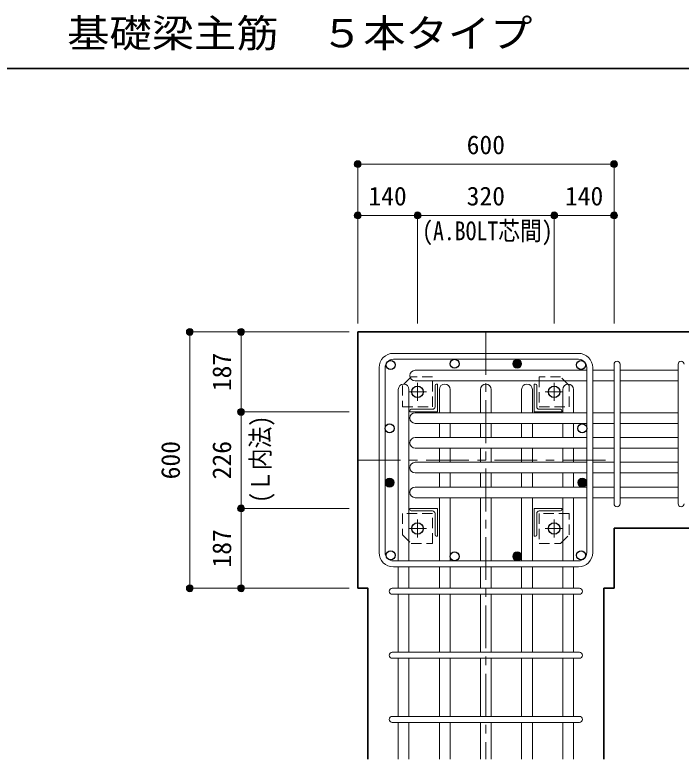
# Model space of a CAD drawing. Units: millimetres at full size, sheet at 1:20. Extents: x -3982 to 3969, y -2797 to 2801.
# Drawn here: x -674 to 885, y -1765 to -22 of the extents above; entities that cross this region are included whole.
import ezdxf
from ezdxf.enums import TextEntityAlignment as Align

# ---------------------------------------------------------------- set-up
doc = ezdxf.new("R2010")
doc.units = ezdxf.units.MM
doc.header["$LTSCALE"] = 20
doc.header["$PDMODE"] = 32
doc.header["$PDSIZE"] = 12
doc.linetypes.add('CHAIN1', pattern=[8, 5, -1, 1, -1])
doc.linetypes.add('DASHED1', pattern=[1.8, 1.2, -0.6])
for name, color, linetype, lineweight in [('6-1_躯体線', 2, 'Continuous', 35), ('6-2_A.Bolt_', 4, 'Continuous', 9), ('6-3_柱型主筋', 4, 'Continuous', 9), ('6-4_フープ', 7, 'Continuous', 18), ('6-5_梁主筋', 7, 'Continuous', 18), ('6-6_S.T.P.', 7, 'Continuous', 18), ('6-7_文字', 7, 'Continuous', 18), ('6-9', 4, 'DASHED1', 9), ('6-D_寸法', 4, 'Continuous', 9), ('F-0_枠', 6, 'Continuous', 40)]:
    doc.layers.add(name, color=color, linetype=linetype, lineweight=lineweight)
doc.styles.add('ＭＳ ゴシック', font='')
doc.styles.get('ＭＳ ゴシック').set_extended_font_data('MS Gothic')

msp = doc.modelspace()

# ---------------------------------------------------------------- linework, layer by layer
at = {"layer": '6-1_躯体線'}
for p, q in [((1128.29, -764.67), (128.29, -764.67)), ((128.29, -1364.67), (128.29, -764.67)), ((1128.29, -1223.67), (728.29, -1223.67)), ((728.29, -1364.67), (728.29, -1223.67)), ((704.29, -1764.67), (704.29, -1364.67)), ((728.29, -1364.67), (704.29, -1364.67))]:
    msp.add_line(p, q, dxfattribs=at)
msp.add_lwpolyline([(152.29, -1764.67), (152.29, -1364.67), (128.29, -1364.67)], dxfattribs=at)
at = {"layer": '6-2_A.Bolt_', "linetype": 'CHAIN1'}
for p, q in [((268.29, -925.67), (268.29, -883.67)), ((588.29, -925.67), (588.29, -883.67)), ((289.29, -904.67), (247.29, -904.67)), ((567.29, -904.67), (609.29, -904.67)), ((268.29, -1203.67), (268.29, -1245.67)), ((588.29, -1203.67), (588.29, -1245.67)), ((289.29, -1224.67), (247.29, -1224.67)), ((567.29, -1224.67), (609.29, -1224.67))]:
    msp.add_line(p, q, dxfattribs=at)
at = {"layer": '6-2_A.Bolt_'}
for p, q in [((315.29, -886.67), (312.29, -886.67)), ((315.29, -886.67), (315.29, -951.67)), ((541.29, -886.67), (544.29, -886.67)), ((541.29, -886.67), (541.29, -951.67)), ((309.29, -889.67), (309.29, -939.67)), ((547.29, -889.67), (547.29, -939.67)), ((250.29, -951.67), (250.29, -948.67)), ((250.29, -951.67), (315.29, -951.67)), ((253.29, -945.67), (303.29, -945.67)), ((606.29, -951.67), (541.29, -951.67)), ((603.29, -945.67), (553.29, -945.67)), ((606.29, -951.67), (606.29, -948.67)), ((250.29, -1177.67), (315.29, -1177.67)), ((250.29, -1177.67), (250.29, -1180.67)), ((253.29, -1183.67), (303.29, -1183.67)), ((315.29, -1242.67), (315.29, -1177.67)), ((606.29, -1177.67), (541.29, -1177.67)), ((541.29, -1242.67), (541.29, -1177.67)), ((603.29, -1183.67), (553.29, -1183.67)), ((606.29, -1177.67), (606.29, -1180.67)), ((309.29, -1239.67), (309.29, -1189.67)), ((547.29, -1239.67), (547.29, -1189.67)), ((315.29, -1242.67), (312.29, -1242.67)), ((541.29, -1242.67), (544.29, -1242.67))]:
    msp.add_line(p, q, dxfattribs=at)
at = {"layer": '6-2_A.Bolt_', "color": 3, "lineweight": 25}
for centre in [(268.29, -904.67), (588.29, -904.67), (268.29, -1224.67), (588.29, -1224.67)]:
    msp.add_circle(centre, 13.5, dxfattribs=at)
at = {"layer": '6-2_A.Bolt_'}
for centre, radius, start, end in [((312.29, -889.67), 3, 90, 180), ((544.29, -889.67), 3, 0, 90), ((303.29, -939.67), 6, 270, 0), ((553.29, -939.67), 6, 180, 270), ((253.29, -948.67), 3, 90, 180), ((603.29, -948.67), 3, 0, 90), ((253.29, -1180.67), 3, 180, 270), ((303.29, -1189.67), 6, 0, 90), ((553.29, -1189.67), 6, 90, 180), ((603.29, -1180.67), 3, 270, 0), ((312.29, -1239.67), 3, 180, 270), ((544.29, -1239.67), 3, 270, 0)]:
    msp.add_arc(centre, radius, start, end, dxfattribs=at)
at = {"layer": '6-3_柱型主筋', "color": 3, "lineweight": 25}
for centre in [(205.43, -841.81), (355.04, -839.17), (651.16, -841.81), (202.79, -990.38), (653.79, -990.38), (205.43, -1287.54), (355.04, -1290.17), (651.16, -1287.54)]:
    msp.add_circle(centre, 10.5, dxfattribs=at)
at = {"layer": '6-3_柱型主筋'}
for centre, radius in [((501.54, -839.17), 10.5), ((501.54, -839.17), 9), ((501.54, -839.17), 7.6), ((501.54, -839.17), 6.2), ((501.54, -839.17), 4.8), ((501.54, -839.17), 3.4), ((501.54, -839.17), 2), ((501.54, -839.17), 0.6), ((202.79, -1117.17), 10.5), ((202.79, -1117.17), 9), ((202.79, -1117.17), 7.6), ((202.79, -1117.17), 6.2), ((202.79, -1117.17), 4.8), ((202.79, -1117.17), 3.4), ((653.79, -1117.17), 10.5), ((653.79, -1117.17), 9), ((653.79, -1117.17), 7.6), ((653.79, -1117.17), 6.2), ((653.79, -1117.17), 4.8), ((653.79, -1117.17), 3.4), ((202.79, -1117.17), 2), ((202.79, -1117.17), 0.6), ((653.79, -1117.17), 2), ((653.79, -1117.17), 0.6), ((501.54, -1290.17), 10.5), ((501.54, -1290.17), 9), ((501.54, -1290.17), 7.6), ((501.54, -1290.17), 6.2), ((501.54, -1290.17), 4.8), ((501.54, -1290.17), 3.4), ((501.54, -1290.17), 2), ((501.54, -1290.17), 0.6)]:
    msp.add_circle(centre, radius, dxfattribs=at)
at = {"layer": '6-4_フープ'}
for p, q in [((644.79, -814.67), (211.79, -814.67)), ((644.79, -828.67), (211.79, -828.67)), ((178.29, -1281.17), (178.29, -848.17)), ((192.29, -1281.17), (192.29, -848.17)), ((664.29, -1281.17), (664.29, -848.17)), ((678.29, -1281.17), (678.29, -848.17)), ((644.79, -1300.67), (211.79, -1300.67)), ((644.79, -1314.67), (211.79, -1314.67))]:
    msp.add_line(p, q, dxfattribs=at)
for centre, radius, start, end in [((211.79, -848.17), 33.5, 90, 180), ((644.79, -848.17), 33.5, 0, 90), ((211.79, -848.17), 19.5, 90, 180), ((644.79, -848.17), 19.5, 0, 90), ((211.79, -1281.17), 33.5, 180, 270), ((211.79, -1281.17), 19.5, 180, 270), ((644.79, -1281.17), 19.5, 270, 0), ((644.79, -1281.17), 33.5, 270, 0)]:
    msp.add_arc(centre, radius, start, end, dxfattribs=at)
at = {"layer": '6-5_梁主筋'}
for p, q in [((262.9, -854.31), (664.29, -854.31)), ((728.29, -854.31), (678.29, -854.31)), ((878.29, -854.31), (742.29, -854.31)), ((262.9, -879.31), (664.29, -879.31)), ((728.29, -879.31), (678.29, -879.31)), ((878.29, -879.31), (742.29, -879.31)), ((223.29, -899.18), (223.29, -1300.67)), ((248.29, -899.18), (248.29, -1300.67)), ((319.54, -899.18), (319.54, -953.67)), ((344.54, -899.18), (344.54, -953.67)), ((415.79, -899.18), (415.79, -953.67)), ((440.79, -899.18), (440.79, -953.67)), ((512.04, -899.18), (512.04, -953.67)), ((537.04, -899.18), (537.04, -953.67)), ((608.29, -899.18), (608.29, -953.67)), ((633.29, -899.18), (633.29, -953.67)), ((262.9, -953.67), (664.29, -953.67)), ((728.29, -953.67), (678.29, -953.67)), ((878.29, -953.67), (742.29, -953.67)), ((262.9, -978.67), (664.29, -978.67)), ((319.54, -978.67), (319.54, -1011.67)), ((344.54, -978.67), (344.54, -1011.67)), ((415.79, -978.67), (415.79, -1011.67)), ((440.79, -978.67), (440.79, -1011.67)), ((512.04, -978.67), (512.04, -1011.67)), ((537.04, -978.67), (537.04, -1011.67)), ((608.29, -978.67), (608.29, -1011.67)), ((633.29, -978.67), (633.29, -1011.67)), ((728.29, -978.67), (678.29, -978.67)), ((878.29, -978.67), (742.29, -978.67)), ((262.9, -1011.67), (664.29, -1011.67)), ((728.29, -1011.67), (678.29, -1011.67)), ((878.29, -1011.67), (742.29, -1011.67)), ((262.9, -1036.67), (664.29, -1036.67)), ((319.54, -1036.67), (319.54, -1069.67)), ((344.54, -1036.67), (344.54, -1069.67)), ((415.79, -1036.67), (415.79, -1069.67)), ((440.79, -1036.67), (440.79, -1069.67)), ((512.04, -1036.67), (512.04, -1069.67)), ((537.04, -1036.67), (537.04, -1069.67)), ((608.29, -1036.67), (608.29, -1069.67)), ((633.29, -1036.67), (633.29, -1069.67)), ((728.29, -1036.67), (678.29, -1036.67)), ((878.29, -1036.67), (742.29, -1036.67)), ((262.9, -1069.67), (664.29, -1069.67)), ((728.29, -1069.67), (678.29, -1069.67)), ((878.29, -1069.67), (742.29, -1069.67)), ((262.9, -1094.67), (664.29, -1094.67)), ((319.54, -1094.67), (319.54, -1127.67)), ((344.54, -1094.67), (344.54, -1127.67)), ((415.79, -1094.67), (415.79, -1127.67)), ((440.79, -1094.67), (440.79, -1127.67)), ((512.04, -1094.67), (512.04, -1127.67)), ((537.04, -1094.67), (537.04, -1127.67)), ((608.29, -1094.67), (608.29, -1127.67)), ((633.29, -1094.67), (633.29, -1127.67)), ((728.29, -1094.67), (678.29, -1094.67)), ((878.29, -1094.67), (742.29, -1094.67)), ((262.9, -1127.67), (664.29, -1127.67)), ((728.29, -1127.67), (678.29, -1127.67)), ((878.29, -1127.67), (742.29, -1127.67)), ((262.9, -1152.67), (664.29, -1152.67)), ((319.54, -1152.67), (319.54, -1300.67)), ((344.54, -1152.67), (344.54, -1300.67)), ((415.79, -1152.67), (415.79, -1300.67)), ((440.79, -1152.67), (440.79, -1300.67)), ((512.04, -1152.67), (512.04, -1300.67)), ((537.04, -1152.67), (537.04, -1300.67)), ((608.29, -1152.67), (608.29, -1300.67)), ((633.29, -1152.67), (633.29, -1300.67)), ((728.29, -1152.67), (678.29, -1152.67)), ((878.29, -1152.67), (742.29, -1152.67)), ((223.29, -1314.67), (223.29, -1364.67)), ((248.29, -1314.67), (248.29, -1364.67)), ((319.54, -1314.67), (319.54, -1364.67)), ((344.54, -1314.67), (344.54, -1364.67)), ((415.79, -1314.67), (415.79, -1364.67)), ((440.79, -1314.67), (440.79, -1364.67)), ((512.04, -1314.67), (512.04, -1364.67)), ((537.04, -1314.67), (537.04, -1364.67)), ((608.29, -1314.67), (608.29, -1364.67)), ((633.29, -1314.67), (633.29, -1364.67)), ((223.29, -1378.67), (223.29, -1514.67)), ((248.29, -1378.67), (248.29, -1514.67)), ((319.54, -1378.67), (319.54, -1514.67)), ((344.54, -1378.67), (344.54, -1514.67)), ((415.79, -1378.67), (415.79, -1514.67)), ((440.79, -1378.67), (440.79, -1514.67)), ((512.04, -1378.67), (512.04, -1514.67)), ((537.04, -1378.67), (537.04, -1514.67)), ((608.29, -1378.67), (608.29, -1514.67)), ((633.29, -1378.67), (633.29, -1514.67)), ((223.29, -1528.67), (223.29, -1664.67)), ((248.29, -1528.67), (248.29, -1664.67)), ((319.54, -1528.67), (319.54, -1664.67)), ((344.54, -1528.67), (344.54, -1664.67)), ((415.79, -1528.67), (415.79, -1664.67)), ((440.79, -1528.67), (440.79, -1664.67)), ((512.04, -1528.67), (512.04, -1664.67)), ((537.04, -1528.67), (537.04, -1664.67)), ((608.29, -1528.67), (608.29, -1664.67)), ((633.29, -1528.67), (633.29, -1664.67)), ((223.29, -1678.67), (223.29, -1764.67)), ((248.29, -1678.67), (248.29, -1764.67)), ((319.54, -1678.67), (319.54, -1764.67)), ((344.54, -1678.67), (344.54, -1764.67)), ((415.79, -1678.67), (415.79, -1764.67)), ((440.79, -1678.67), (440.79, -1764.67)), ((512.04, -1678.67), (512.04, -1764.67)), ((537.04, -1678.67), (537.04, -1764.67)), ((608.29, -1678.67), (608.29, -1764.67)), ((633.29, -1678.67), (633.29, -1764.67))]:
    msp.add_line(p, q, dxfattribs=at)
for centre, start, end in [((262.9, -866.81), 90, 180), ((262.9, -866.81), 180, 270), ((235.79, -899.18), 90, 180), ((235.79, -899.18), 0, 90), ((332.04, -899.18), 90, 180), ((332.04, -899.18), 0, 90), ((428.29, -899.18), 90, 180), ((428.29, -899.18), 0, 90), ((524.54, -899.18), 90, 180), ((524.54, -899.18), 0, 90), ((620.79, -899.18), 90, 180), ((620.79, -899.18), 0, 90), ((262.9, -966.17), 90, 180), ((262.9, -966.17), 180, 270), ((262.9, -1024.17), 90, 180), ((262.9, -1024.17), 180, 270), ((262.9, -1082.17), 90, 180), ((262.9, -1082.17), 180, 270), ((262.9, -1140.17), 90, 180), ((262.9, -1140.17), 180, 270)]:
    msp.add_arc(centre, 12.5, start, end, dxfattribs=at)
at = {"layer": '6-6_S.T.P.'}
for p, q in [((728.29, -1166.67), (728.29, -840.7)), ((728.29, -1166.67), (728.29, -840.7)), ((728.29, -1166.67), (728.29, -840.7)), ((728.29, -1166.67), (728.29, -840.7)), ((742.29, -1166.67), (742.29, -840.7)), ((742.29, -1166.67), (742.29, -840.7)), ((742.29, -1166.67), (742.29, -840.7)), ((742.29, -1166.67), (742.29, -840.7)), ((878.29, -1166.67), (878.29, -840.7)), ((209.29, -1364.67), (646.9, -1364.67)), ((209.29, -1378.67), (646.9, -1378.67)), ((209.29, -1514.67), (646.9, -1514.67)), ((209.29, -1528.67), (646.9, -1528.67)), ((209.29, -1664.67), (646.9, -1664.67)), ((209.29, -1678.67), (646.9, -1678.67))]:
    msp.add_line(p, q, dxfattribs=at)
for centre, start, end in [((735.29, -840.31), 0, 180), ((735.29, -840.31), 0, 180), ((735.29, -840.31), 0, 180), ((735.29, -840.31), 0, 180), ((885.29, -840.31), 0, 180), ((735.29, -1166.67), 180, 0), ((735.29, -1166.67), 180, 0), ((735.29, -1166.67), 180, 0), ((735.29, -1166.67), 180, 0), ((885.29, -1166.67), 180, 0), ((209.29, -1371.67), 90, 270), ((209.29, -1371.67), 90, 270), ((209.29, -1371.67), 90, 270), ((209.29, -1371.67), 90, 270), ((647.29, -1371.67), 270, 90), ((647.29, -1371.67), 270, 90), ((647.29, -1371.67), 270, 90), ((647.29, -1371.67), 270, 90), ((209.29, -1521.67), 90, 270), ((647.29, -1521.67), 270, 90), ((209.29, -1671.67), 90, 270), ((647.29, -1671.67), 270, 90)]:
    msp.add_arc(centre, 7, start, end, dxfattribs=at)
at = {"layer": '6-9'}
for points in [[(303.29, -869.67), (253.29, -869.67), (233.29, -889.67), (233.29, -939.67), (303.29, -939.67)], [(623.29, -939.67), (623.29, -889.67), (603.29, -869.67), (553.29, -869.67), (553.29, -939.67)], [(233.29, -1189.67), (233.29, -1239.67), (253.29, -1259.67), (303.29, -1259.67), (303.29, -1189.67)], [(553.29, -1259.67), (603.29, -1259.67), (623.29, -1239.67), (623.29, -1189.67), (553.29, -1189.67)]]:
    msp.add_lwpolyline(points, close=True, dxfattribs=at)
at = {"layer": '6-D_寸法'}
for p, q in [((128.29, -371.65), (728.29, -371.65)), ((728.29, -371.65), (728.29, -491.65)), ((128.29, -491.65), (268.29, -491.65)), ((268.29, -491.65), (588.29, -491.65)), ((268.29, -491.65), (268.29, -744.67)), ((588.29, -491.65), (588.29, -744.67)), ((588.29, -491.65), (728.29, -491.65)), ((728.29, -491.65), (728.29, -744.67)), ((-264.74, -764.67), (-144.74, -764.67)), ((-264.74, -764.67), (-264.74, -1364.67)), ((-144.74, -764.67), (108.29, -764.67)), ((-144.74, -764.67), (-144.74, -951.67)), ((-144.74, -951.67), (108.29, -951.67)), ((-144.74, -951.67), (-144.74, -1177.67)), ((-144.74, -1177.67), (108.29, -1177.67)), ((-144.74, -1177.67), (-144.74, -1364.67))]:
    msp.add_line(p, q, dxfattribs=at)
at = {"layer": '6-D_寸法', "linetype": 'CHAIN1'}
for p, q in [((428.29, -764.67), (428.29, -1764.67)), ((128.29, -1064.67), (728.29, -1064.67))]:
    msp.add_line(p, q, dxfattribs=at)
at = {"layer": '6-D_寸法'}
for points in [[(128.29, -371.65), (128.29, -491.65), (128.29, -744.67)], [(-264.74, -1364.67), (-144.74, -1364.67), (108.29, -1364.67)]]:
    msp.add_lwpolyline(points, dxfattribs=at)
for centre, radius in [((128.29, -371.65), 8), ((128.29, -371.65), 7.2), ((128.29, -371.65), 6.4), ((728.29, -371.65), 8), ((728.29, -371.65), 7.2), ((728.29, -371.65), 6.4), ((128.29, -371.65), 5.6), ((128.29, -371.65), 4.8), ((128.29, -371.65), 4), ((128.29, -371.65), 3.2), ((128.29, -371.65), 2.4), ((128.29, -371.65), 1.6), ((128.29, -371.65), 0.8), ((728.29, -371.65), 5.6), ((728.29, -371.65), 4.8), ((728.29, -371.65), 4), ((728.29, -371.65), 3.2), ((728.29, -371.65), 2.4), ((728.29, -371.65), 1.6), ((728.29, -371.65), 0.8), ((128.29, -491.65), 8), ((128.29, -491.65), 7.2), ((128.29, -491.65), 6.4), ((128.29, -491.65), 5.6), ((128.29, -491.65), 4.8), ((128.29, -491.65), 4), ((268.29, -491.65), 8), ((268.29, -491.65), 7.2), ((268.29, -491.65), 6.4), ((268.29, -491.65), 5.6), ((268.29, -491.65), 4.8), ((268.29, -491.65), 4), ((588.29, -491.65), 8), ((588.29, -491.65), 7.2), ((588.29, -491.65), 6.4), ((588.29, -491.65), 5.6), ((588.29, -491.65), 4.8), ((588.29, -491.65), 4), ((728.29, -491.65), 8), ((728.29, -491.65), 7.2), ((728.29, -491.65), 6.4), ((728.29, -491.65), 5.6), ((728.29, -491.65), 4.8), ((728.29, -491.65), 4), ((128.29, -491.65), 3.2), ((128.29, -491.65), 2.4), ((128.29, -491.65), 1.6), ((128.29, -491.65), 0.8), ((268.29, -491.65), 3.2), ((268.29, -491.65), 2.4), ((268.29, -491.65), 1.6), ((268.29, -491.65), 0.8), ((588.29, -491.65), 3.2), ((588.29, -491.65), 2.4), ((588.29, -491.65), 1.6), ((588.29, -491.65), 0.8), ((728.29, -491.65), 3.2), ((728.29, -491.65), 2.4), ((728.29, -491.65), 1.6), ((728.29, -491.65), 0.8), ((-264.74, -764.67), 8), ((-264.74, -764.67), 7.2), ((-264.74, -764.67), 6.4), ((-264.74, -764.67), 5.6), ((-264.74, -764.67), 4.8), ((-264.74, -764.67), 4), ((-264.74, -764.67), 3.2), ((-264.74, -764.67), 2.4), ((-264.74, -764.67), 1.6), ((-264.74, -764.67), 0.8), ((-144.74, -764.67), 8), ((-144.74, -764.67), 7.2), ((-144.74, -764.67), 6.4), ((-144.74, -764.67), 5.6), ((-144.74, -764.67), 4.8), ((-144.74, -764.67), 4), ((-144.74, -764.67), 3.2), ((-144.74, -764.67), 2.4), ((-144.74, -764.67), 1.6), ((-144.74, -764.67), 0.8), ((-144.74, -951.67), 8), ((-144.74, -951.67), 7.2), ((-144.74, -951.67), 6.4), ((-144.74, -951.67), 5.6), ((-144.74, -951.67), 4.8), ((-144.74, -951.67), 4), ((-144.74, -951.67), 3.2), ((-144.74, -951.67), 2.4), ((-144.74, -951.67), 1.6), ((-144.74, -951.67), 0.8), ((-144.74, -1177.67), 8), ((-144.74, -1177.67), 7.2), ((-144.74, -1177.67), 6.4), ((-144.74, -1177.67), 5.6), ((-144.74, -1177.67), 4.8), ((-144.74, -1177.67), 4), ((-144.74, -1177.67), 3.2), ((-144.74, -1177.67), 2.4), ((-144.74, -1177.67), 1.6), ((-144.74, -1177.67), 0.8), ((-264.74, -1364.67), 8), ((-264.74, -1364.67), 7.2), ((-264.74, -1364.67), 6.4), ((-144.74, -1364.67), 8), ((-144.74, -1364.67), 7.2), ((-144.74, -1364.67), 6.4), ((-264.74, -1364.67), 5.6), ((-264.74, -1364.67), 4.8), ((-264.74, -1364.67), 4), ((-264.74, -1364.67), 3.2), ((-264.74, -1364.67), 2.4), ((-264.74, -1364.67), 1.6), ((-264.74, -1364.67), 0.8), ((-144.74, -1364.67), 5.6), ((-144.74, -1364.67), 4.8), ((-144.74, -1364.67), 4), ((-144.74, -1364.67), 3.2), ((-144.74, -1364.67), 2.4), ((-144.74, -1364.67), 1.6), ((-144.74, -1364.67), 0.8)]:
    msp.add_circle(centre, radius, dxfattribs=at)
at = {"layer": '6-D_寸法', "color": 7}
for p in [(128.29, -371.65), (728.29, -371.65), (128.29, -491.65), (268.29, -491.65), (588.29, -491.65), (728.29, -491.65), (-264.74, -764.67), (-144.74, -764.67), (-144.74, -951.67), (-144.74, -1177.67), (-264.74, -1364.67), (-144.74, -1364.67)]:
    msp.add_point(p, dxfattribs=at)
at = {"layer": 'F-0_枠', "color": 2, "lineweight": 35}
msp.add_line((-3981.92, -148.03), (2482.4, -148.03), dxfattribs=at)

# ---------------------------------------------------------------- texts
at = {"layer": '6-7_文字', "color": 2, "style": 'ＭＳ ゴシック', "width": 1.1}
msp.add_text('\u3000\u3000基礎梁主筋\u3000５本タイプ', height=65.98, dxfattribs=at).set_placement((-749.76, -118.03), align=Align.BOTTOM_LEFT)
at = {"layer": '6-D_寸法', "style": 'ＭＳ ゴシック'}
for s, p in [('600', (383.29, -361.65)), ('140', (153.29, -481.65)), ('320', (383.29, -481.65)), ('140', (613.29, -481.65))]:
    msp.add_text(s, height=43.99, dxfattribs=at).set_placement(p, align=Align.BOTTOM_LEFT)
at = {"layer": '6-D_寸法', "style": 'ＭＳ ゴシック', "width": 0.85}
msp.add_text('(A.BOLT芯間)', height=43.99, dxfattribs=at).set_placement((279.1, -563.09), align=Align.BOTTOM_LEFT)
at = {"layer": '6-D_寸法', "style": 'ＭＳ ゴシック'}
for s, p in [('187', (-154.74, -903.17)), ('600', (-274.74, -1109.67)), ('226', (-154.74, -1109.67)), ('187', (-154.74, -1316.17))]:
    msp.add_text(s, height=43.99, rotation=90, dxfattribs=at).set_placement(p, align=Align.BOTTOM_LEFT)
at = {"layer": '6-D_寸法', "style": 'ＭＳ ゴシック', "width": 0.85}
msp.add_text('(Ｌ内法)', height=43.99, rotation=90, dxfattribs=at).set_placement((-64.52, -1164.67), align=Align.BOTTOM_LEFT)

doc.saveas('drawing.dxf')
